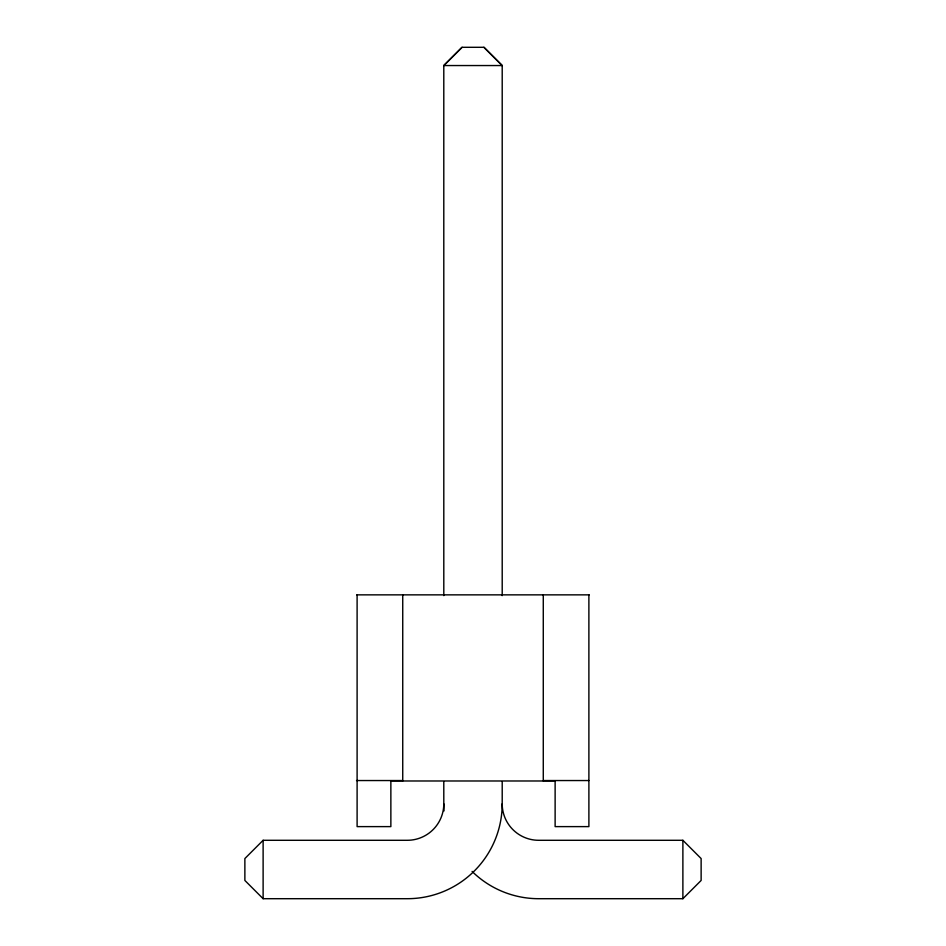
<?xml version="1.0" encoding="UTF-8"?>
<svg xmlns="http://www.w3.org/2000/svg" width="946" height="946" viewBox="0 0 946 946"><rect width="100%" height="100%" fill="white"/><g stroke="black" fill="none" stroke-linecap="round" stroke-linejoin="round"><path stroke-width="1.42" d="M502.208 595.613L502.208 65.546L483.962 47.3L462.038 47.3L443.792 65.546L443.804 595.613M462.062 47.3L443.804 65.546L502.208 65.546L483.938 47.3M443.792 781.644L443.804 803.793A36.504 36.504 0 0 1 407.3 840.296L263.118 840.296L244.872 858.554L244.872 880.454L263.118 898.7L407.3 898.7A94.907 94.907 0 0 0 502.208 803.793L502.208 781.644M472.089 871.408A94.907 94.907 0 0 0 538.7 898.7L682.882 898.7L701.128 880.454L701.128 858.554L682.882 840.296L538.7 840.296A36.504 36.504 0 0 1 502.196 803.793M356.819 594.857L589.181 594.857M356.524 780.545L402.783 780.545M543.737 780.545L588.814 780.545M682.882 840.296L682.882 898.7M588.885 594.821L588.897 826.615L555.125 826.615L555.125 780.982L390.864 780.982L390.864 826.615L357.103 826.615L357.103 594.821M543.276 594.821L543.276 780.982M402.736 594.821L402.736 780.982M263.118 840.296L263.118 898.7M444.052 810.911A94.907 94.907 0 0 1 443.792 803.793"/></g></svg>
